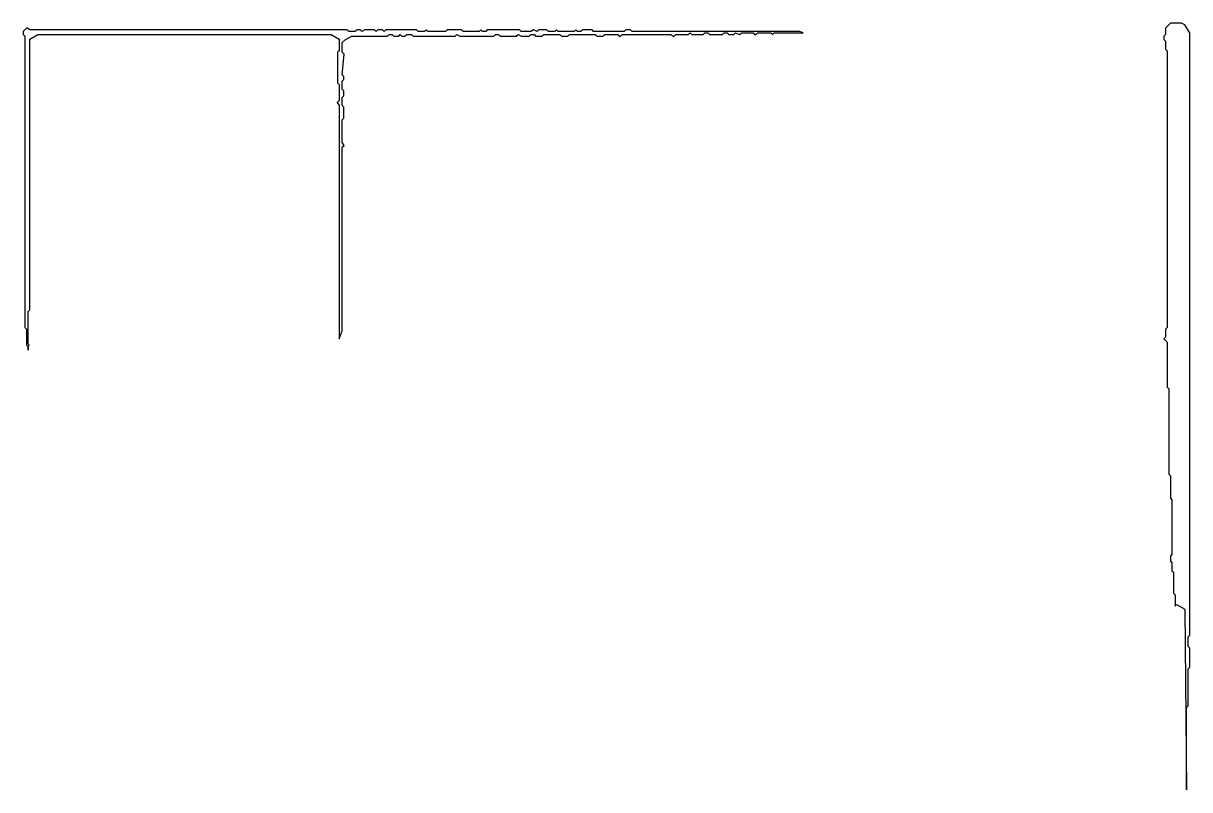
# Model space of a CAD drawing. Header units: millimetres. Extents: x 15 to 196, y 164 to 283.
import ezdxf

# ---------------------------------------------------------------- set-up
doc = ezdxf.new("R2010")
doc.units = ezdxf.units.MM
doc.layers.add('OUTER', color=3, linetype='CONTINUOUS')

msp = doc.modelspace()

# ---------------------------------------------------------------- linework, layer by layer
at = {"layer": 'OUTER'}
for points in [[(193, 282.75), (192.25, 282), (192.25, 281), (192, 280.75), (192, 280.25), (192.25, 280), (192.25, 278.75), (192.500001, 278.499999), (192.499999, 235.499999), (192.25, 235.25), (192.25, 234), (192, 233.75), (192.5, 233.25), (192.5, 226.25), (192.75, 226), (192.75, 212.75), (193, 212.5), (193, 209), (193.25, 208.75), (193.25, 200.25), (193, 200), (193, 199.25), (193.25, 199), (193.25, 197.75), (193.5, 197.5), (193.5, 194.25), (193.75, 194), (193.75, 192.25), (193.980325, 192.480325), (195.248042, 191.781599), (195.5, 163.75), (195.5, 176.5), (195.75, 176.75), (195.75, 182.5), (196, 182.75), (196, 185.75), (195.75, 186), (195.75, 187.5), (195.999998, 187.749998), (196, 281.25), (195.25, 282.5), (194.75, 282.75)], [(15.75, 232), (15.75, 232.5), (15.923938, 232.826062), (15.75, 233), (15.75, 238), (15.999999, 238.249999), (16.000001, 280.28052), (17.25, 281), (62.75, 281), (64, 280.28052), (64, 278.5), (63.75, 278.25), (63.75, 273.5), (64, 273.25), (64, 270.75), (63.717128, 270.467128), (64, 270), (64, 233.75), (64.5, 235), (64.500001, 263.500001), (64.782869, 263.782869), (64.5, 264.25), (64.5, 267.75), (64.75, 268), (64.75, 269.75), (64.5, 270), (64.5, 271.25), (64.75, 271.5), (64.75, 272.25), (64.5, 272.5), (64.5, 273.75), (64.75, 274), (64.75, 274.5), (64.502123, 274.747877), (64.766781, 277.983219), (64.5, 278.25), (64.5, 279.75), (65, 280.25), (66, 280.75), (71.5, 280.75), (71.75, 281), (72.25, 281), (72.5, 280.75), (73.25, 280.75), (73.5, 281), (73.75, 280.75), (74.25, 280.75), (74.5, 281), (75.25, 281), (75.5, 280.75), (82, 280.75), (82.28287, 281.03287), (82.75, 280.75), (88, 280.75), (88.25, 281), (88.75, 281), (89, 280.75), (91.5, 280.75), (91.78287, 281.03287), (92.25, 280.75), (93.5, 280.75), (93.75, 281), (94.25, 281), (94.5, 280.75), (95.5, 280.75), (95.75, 281), (98.25, 281), (98.5, 280.75), (99.5, 280.75), (99.75, 281), (103.75, 281), (104, 280.75), (105, 280.75), (105.25, 281), (107.25, 281), (107.53287, 280.71713), (108, 281), (115.5, 281), (115.96713, 280.71713), (116.25, 281), (118.25, 281), (118.5, 281.25), (118.75, 281), (120.5, 281), (120.75, 281.25), (121.25, 281.25), (121.5, 281), (123.5, 281), (123.75, 281.25), (124.25, 281.25), (124.5, 281), (125.25, 281), (125.532871, 281.282871), (126.077855, 280.991204), (126.5, 281.25), (128.25, 281.25), (128.532871, 280.967129), (129, 281.25), (131, 281.25), (131.25, 281), (131.5, 281.25), (136, 281.25), (135.5, 281.5), (109.5, 281.5), (109.25, 281.75), (108.5, 281.75), (108.25, 281.5), (103.5, 281.5), (103.25, 281.75), (101.75, 281.75), (101.5, 281.5), (101, 281.5), (100.75, 281.75), (100.5, 281.5), (98, 281.5), (97.75, 281.75), (97.5, 281.5), (96.5, 281.5), (96.25, 281.75), (95, 281.75), (94.717129, 281.467129), (94.172145, 281.758796), (93.75, 281.5), (92.25, 281.5), (92, 281.75), (87, 281.75), (86.75, 281.5), (86.25, 281.5), (86, 281.75), (85.75, 281.5), (83.25, 281.5), (83, 281.75), (80.75, 281.75), (80.5, 281.5), (77.75, 281.5), (77.5, 281.75), (77.25, 281.5), (76.25, 281.5), (76, 281.75), (71.25, 281.75), (71, 281.5), (70.75, 281.75), (70, 281.75), (69.75, 281.5), (69.5, 281.75), (68, 281.75), (67.532871, 281.467129), (67.25, 281.75), (66.75, 281.75), (66.5, 281.5), (65.5, 281.5), (65.25, 281.75), (16, 281.75), (15.532871, 282.032871), (15, 281.5), (15, 281), (15.250001, 280.749999), (15.249999, 235.500001), (15.5, 235.25), (15.5, 232.75), (15.75, 232.5)]]:
    msp.add_lwpolyline(points, close=True, dxfattribs=at)

doc.saveas('drawing.dxf')
